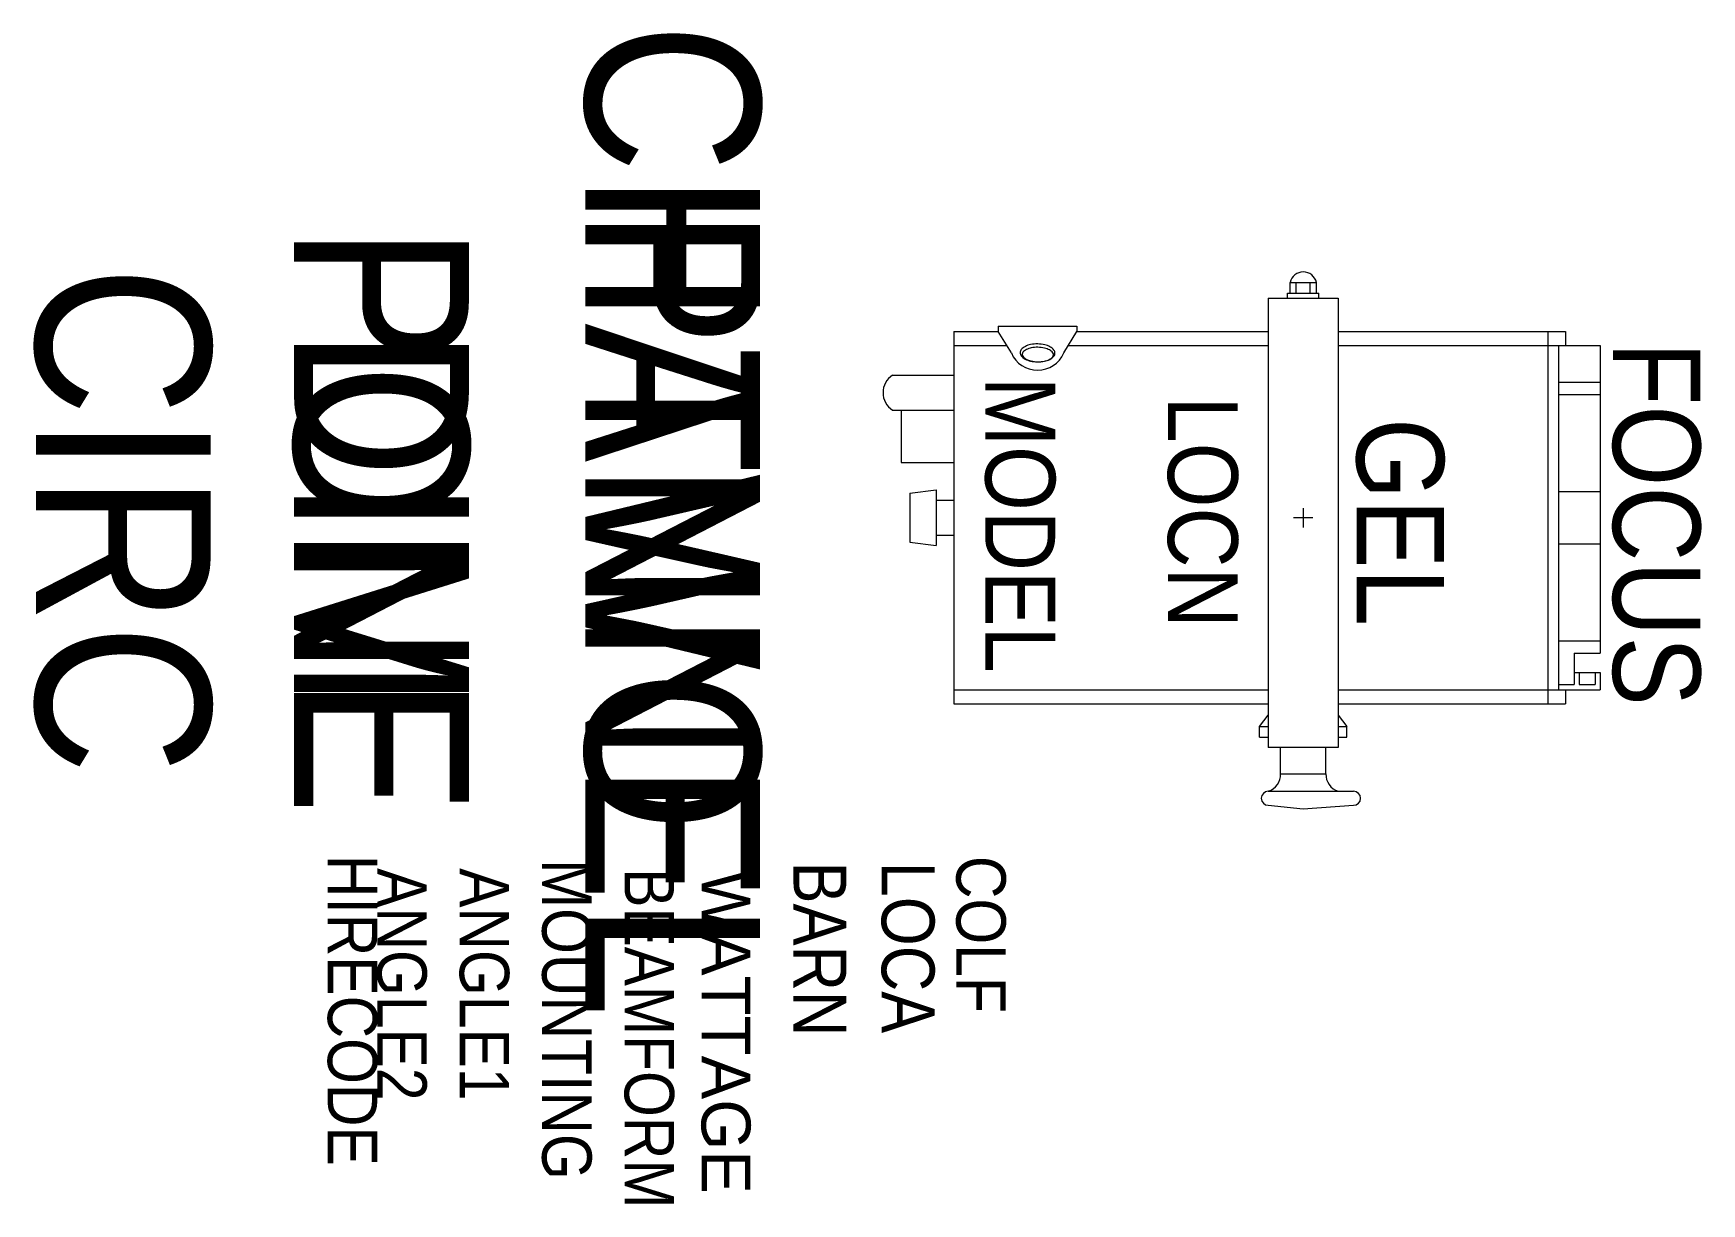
# Model space of a CAD drawing. Extents: x -667 to 288, y -2061 to -1392.
import ezdxf
from ezdxf.enums import TextEntityAlignment as Align

# ---------------------------------------------------------------- set-up
doc = ezdxf.new("R2010")
doc.units = 0
doc.header["$MEASUREMENT"] = 0
doc.layers.get('0').update_dxf_attribs({"linetype": 'CONTINUOUS'})
for name, color, linetype in [('CHANNEL', 3, 'CONTINUOUS'), ('CIRC', 6, 'CONTINUOUS'), ('DIMMER', 4, 'CONTINUOUS'), ('FOCUS', 2, 'CONTINUOUS'), ('GEL', 1, 'CONTINUOUS'), ('LANTERNS', 4, 'CONTINUOUS'), ('LOCATION', 7, 'CONTINUOUS'), ('MODEL', 6, 'CONTINUOUS'), ('PATCH', 5, 'CONTINUOUS'), ('PATCH2', 5, 'CONTINUOUS')]:
    doc.layers.add(name, color=color, linetype=linetype)

msp = doc.modelspace()

# ---------------------------------------------------------------- linework, layer by layer
for p, q in [((52.19, -1534.22), (67.19, -1534.22)), ((52.19, -1540.22), (52.19, -1534.22)), ((55.69, -1540.22), (55.69, -1534.22)), ((63.69, -1540.22), (63.69, -1534.22)), ((67.19, -1540.22), (67.19, -1534.22)), ((39.69, -1543.22), (39.69, -1668.72)), ((39.69, -1543.22), (79.69, -1543.22)), ((50.69, -1540.22), (68.69, -1540.22)), ((50.69, -1543.22), (50.69, -1540.22)), ((68.69, -1543.22), (68.69, -1540.22)), ((79.69, -1543.22), (79.69, -1668.72)), ((-140.35, -1562.22), (-140.35, -1775.22)), ((-140.35, -1562.22), (-114.85, -1562.22)), ((-114.85, -1559.22), (-69.85, -1559.22)), ((-114.85, -1559.22), (-114.85, -1562.22)), ((-107.35, -1574.49), (-114.85, -1562.22)), ((-77.35, -1574.49), (-69.85, -1562.22)), ((-69.85, -1559.22), (-69.85, -1562.22)), ((-69.85, -1562.22), (39.69, -1562.22)), ((79.69, -1562.22), (157.65, -1562.22)), ((157.65, -1562.22), (209.65, -1562.22)), ((199.65, -1562.22), (199.65, -1775.22)), ((209.65, -1562.22), (209.65, -1570.22)), ((-140.35, -1570.22), (-109.96, -1570.22)), ((-74.74, -1570.22), (39.69, -1570.22)), ((79.69, -1570.22), (157.65, -1570.22)), ((157.65, -1570.22), (229.65, -1570.22)), ((205.65, -1570.22), (205.65, -1767.22)), ((229.65, -1570.22), (229.65, -1746.22)), ((-175.35, -1587.22), (-140.35, -1587.22)), ((205.65, -1591.22), (229.65, -1591.22)), ((205.65, -1598.22), (229.65, -1598.22)), ((-175.35, -1607.22), (-140.35, -1607.22)), ((-170.35, -1607.22), (-170.35, -1637.22)), ((-170.35, -1637.22), (-140.35, -1637.22)), ((-165.35, -1654.72), (-150.35, -1652.72)), ((-165.35, -1654.72), (-165.35, -1682.72)), ((-150.35, -1652.72), (-150.35, -1684.72)), ((-150.35, -1658.72), (-140.35, -1658.72)), ((205.65, -1653.72), (229.65, -1653.72)), ((39.69, -1668.72), (39.69, -1800.22)), ((65.19, -1668.72), (54.19, -1668.72)), ((59.69, -1663.32), (59.69, -1674.32)), ((79.69, -1668.72), (79.69, -1800.22)), ((-150.35, -1678.72), (-140.35, -1678.72)), ((-165.35, -1682.72), (-150.35, -1684.72)), ((205.65, -1683.72), (229.65, -1683.72)), ((205.65, -1739.22), (229.65, -1739.22)), ((214.65, -1746.22), (229.65, -1746.22)), ((214.65, -1746.22), (214.65, -1764.22)), ((205.65, -1764.22), (214.65, -1764.22)), ((214.65, -1757.22), (229.65, -1757.22)), ((217.65, -1757.22), (217.65, -1764.22)), ((217.65, -1764.22), (226.65, -1764.22)), ((226.65, -1757.22), (226.65, -1764.22)), ((229.65, -1757.22), (229.65, -1767.22)), ((-140.35, -1767.22), (39.69, -1767.22)), ((-140.35, -1775.22), (39.69, -1775.22)), ((79.69, -1767.22), (157.65, -1767.22)), ((79.69, -1775.22), (157.65, -1775.22)), ((157.65, -1767.22), (229.65, -1767.22)), ((157.65, -1775.22), (209.65, -1775.22)), ((209.65, -1767.22), (209.65, -1775.22)), ((34.69, -1788.22), (39.69, -1781.72)), ((79.69, -1781.72), (84.69, -1788.22)), ((34.69, -1794.22), (34.69, -1788.22)), ((34.69, -1788.22), (39.69, -1788.22)), ((34.69, -1794.22), (39.69, -1794.22)), ((79.69, -1788.22), (84.69, -1788.22)), ((79.69, -1794.22), (84.69, -1794.22)), ((84.69, -1794.22), (84.69, -1788.22)), ((79.69, -1800.22), (39.69, -1800.22)), ((46.69, -1815.22), (46.69, -1800.22)), ((72.69, -1815.22), (72.69, -1800.22)), ((46.69, -1815.22), (72.69, -1815.22)), ((39.69, -1825.22), (88.49, -1825.22)), ((39.69, -1833.22), (59.69, -1835.22)), ((59.69, -1835.22), (88.49, -1833.22))]:
    msp.add_line(p, q)
for points in [[(-82.38, -1574.66, 0.170999), (-82.96, -1572.9, 0.104844), (-85.24, -1570.98, 0.06644), (-88.24, -1569.85, 0.052582), (-92.26, -1569.35, 0.052582), (-96.3, -1569.71, 0.06644), (-99.34, -1570.74, 0.104844), (-101.68, -1572.58, 0.170999), (-102.32, -1574.32, 0.170999), (-101.74, -1576.08, 0.104844), (-99.46, -1578, 0.06644), (-96.46, -1579.13, 0.052582), (-92.44, -1579.62, 0.052582), (-88.4, -1579.27, 0.06644), (-85.36, -1578.24, 0.104844), (-83.02, -1576.4, 0.170999)], [(-83.22, -1575.57, 0.170999), (-83.6, -1574.44, 0.104844), (-85.56, -1572.79, 0.06644), (-88.31, -1571.75, 0.052582), (-92.13, -1571.28, 0.052582), (-95.95, -1571.62, 0.06644), (-98.74, -1572.56, 0.104844), (-100.75, -1574.15, 0.170999), (-101.17, -1575.26, 0.170999), (-100.79, -1576.4, 0.104844), (-98.84, -1578.05, 0.06644), (-96.08, -1579.08, 0.052582), (-92.27, -1579.55, 0.052582), (-88.44, -1579.21, 0.06644), (-85.65, -1578.27, 0.104844), (-83.64, -1576.69, 0.170999)]]:
    msp.add_lwpolyline(points, format="xyb", close=True)
for centre, radius, start, end in [((59.69, -1535.84), 7.67, 12.17019, 167.82981), ((-92.35, -1568.04), 16.33, 203.28004, 336.71996), ((-168.86, -1597.22), 11.92, 122.96803, 237.03197), ((36.54, -1815.57), 10.15, 288.04731, 1.96865), ((82.66, -1815.69), 9.99, 177.31836, 252.66568), ((39.69, -1829.22), 4, 90, 270), ((88.49, -1829.22), 4, 270, 90)]:
    msp.add_arc(centre, radius, start, end)
msp.add_point((59.69, -1668.72))

# ---------------------------------------------------------------- texts
at = {"layer": 'CHANNEL', "width": 0.89}
msp.add_attdef('CHANNEL', text='', height=100, rotation=270, dxfattribs=at).set_placement((-351.08, -1670.05), align=Align.CENTER)
at = {"layer": 'CIRC', "width": 0.89}
msp.add_attdef('CIRC', text='', height=100, rotation=270, dxfattribs=at).set_placement((-665.53, -1670.05), align=Align.CENTER)
at = {"layer": 'DIMMER', "width": 0.89}
msp.add_attdef('DIM', text='', height=100, rotation=270, dxfattribs=at).set_placement((-517.74, -1669.2), align=Align.CENTER)
at = {"layer": 'FOCUS', "color": 30, "width": 0.89}
msp.add_attdef('FOCUS', text='', height=50, rotation=270, dxfattribs=at).set_placement((236.89, -1672.23), align=Align.CENTER)
at = {"layer": 'GEL', "width": 0.89}
msp.add_attdef('GEL', text='', height=50, rotation=270, dxfattribs=at).set_placement((90.21, -1671.28), align=Align.CENTER)
at = {"layer": 'LANTERNS', "color": 0, "width": 0.89, "flags": 1}
for tag, p, s, height in [('HIRECODE', (-498.49, -1861.6), '', 28.3), ('ANGLE2', (-470.18, -1869.18), '53', 28.305), ('ANGLE1', (-423, -1869.18), '5', 28.3), ('MOUNTING', (-375.83, -1863.98), 'STANDARD HOOK CLAMP', 28.3047), ('BARN', (-232, -1865.38), '1', 30.26), ('LOCA', (-181.57, -1865.52), '', 30.26), ('COLF', (-138.84, -1862.17), 'N', 28.3), ('BEAMFORM', (-328.65, -1869.18), 'C', 28.3)]:
    msp.add_attdef(tag, p, s, height=height, rotation=270, dxfattribs=at)
at = {"layer": 'LANTERNS', "color": 0, "flags": 1}
msp.add_attdef('WATTAGE', (-284.63, -1870.33), '1200', height=28, rotation=270, dxfattribs=at)
at = {"layer": 'LOCATION', "width": 0.89}
msp.add_attdef('LOCN', text='', height=40, rotation=270, dxfattribs=at).set_placement((-17.77, -1665.49), align=Align.CENTER)
at = {"layer": 'MODEL', "width": 0.89}
msp.add_attdef('MODEL', text='Can PC', height=40, rotation=270, dxfattribs=at).set_placement((-122.23, -1672.76), align=Align.CENTER)
at = {"layer": 'PATCH', "width": 0.89}
msp.add_attdef('PONE', text='', height=100, rotation=270, dxfattribs=at).set_placement((-517.75, -1670.05), align=Align.CENTER)
at = {"layer": 'PATCH2', "width": 0.89}
msp.add_attdef('PTWO', text='', height=100, rotation=270, dxfattribs=at).set_placement((-351.08, -1670.05), align=Align.CENTER)

doc.saveas('drawing.dxf')
